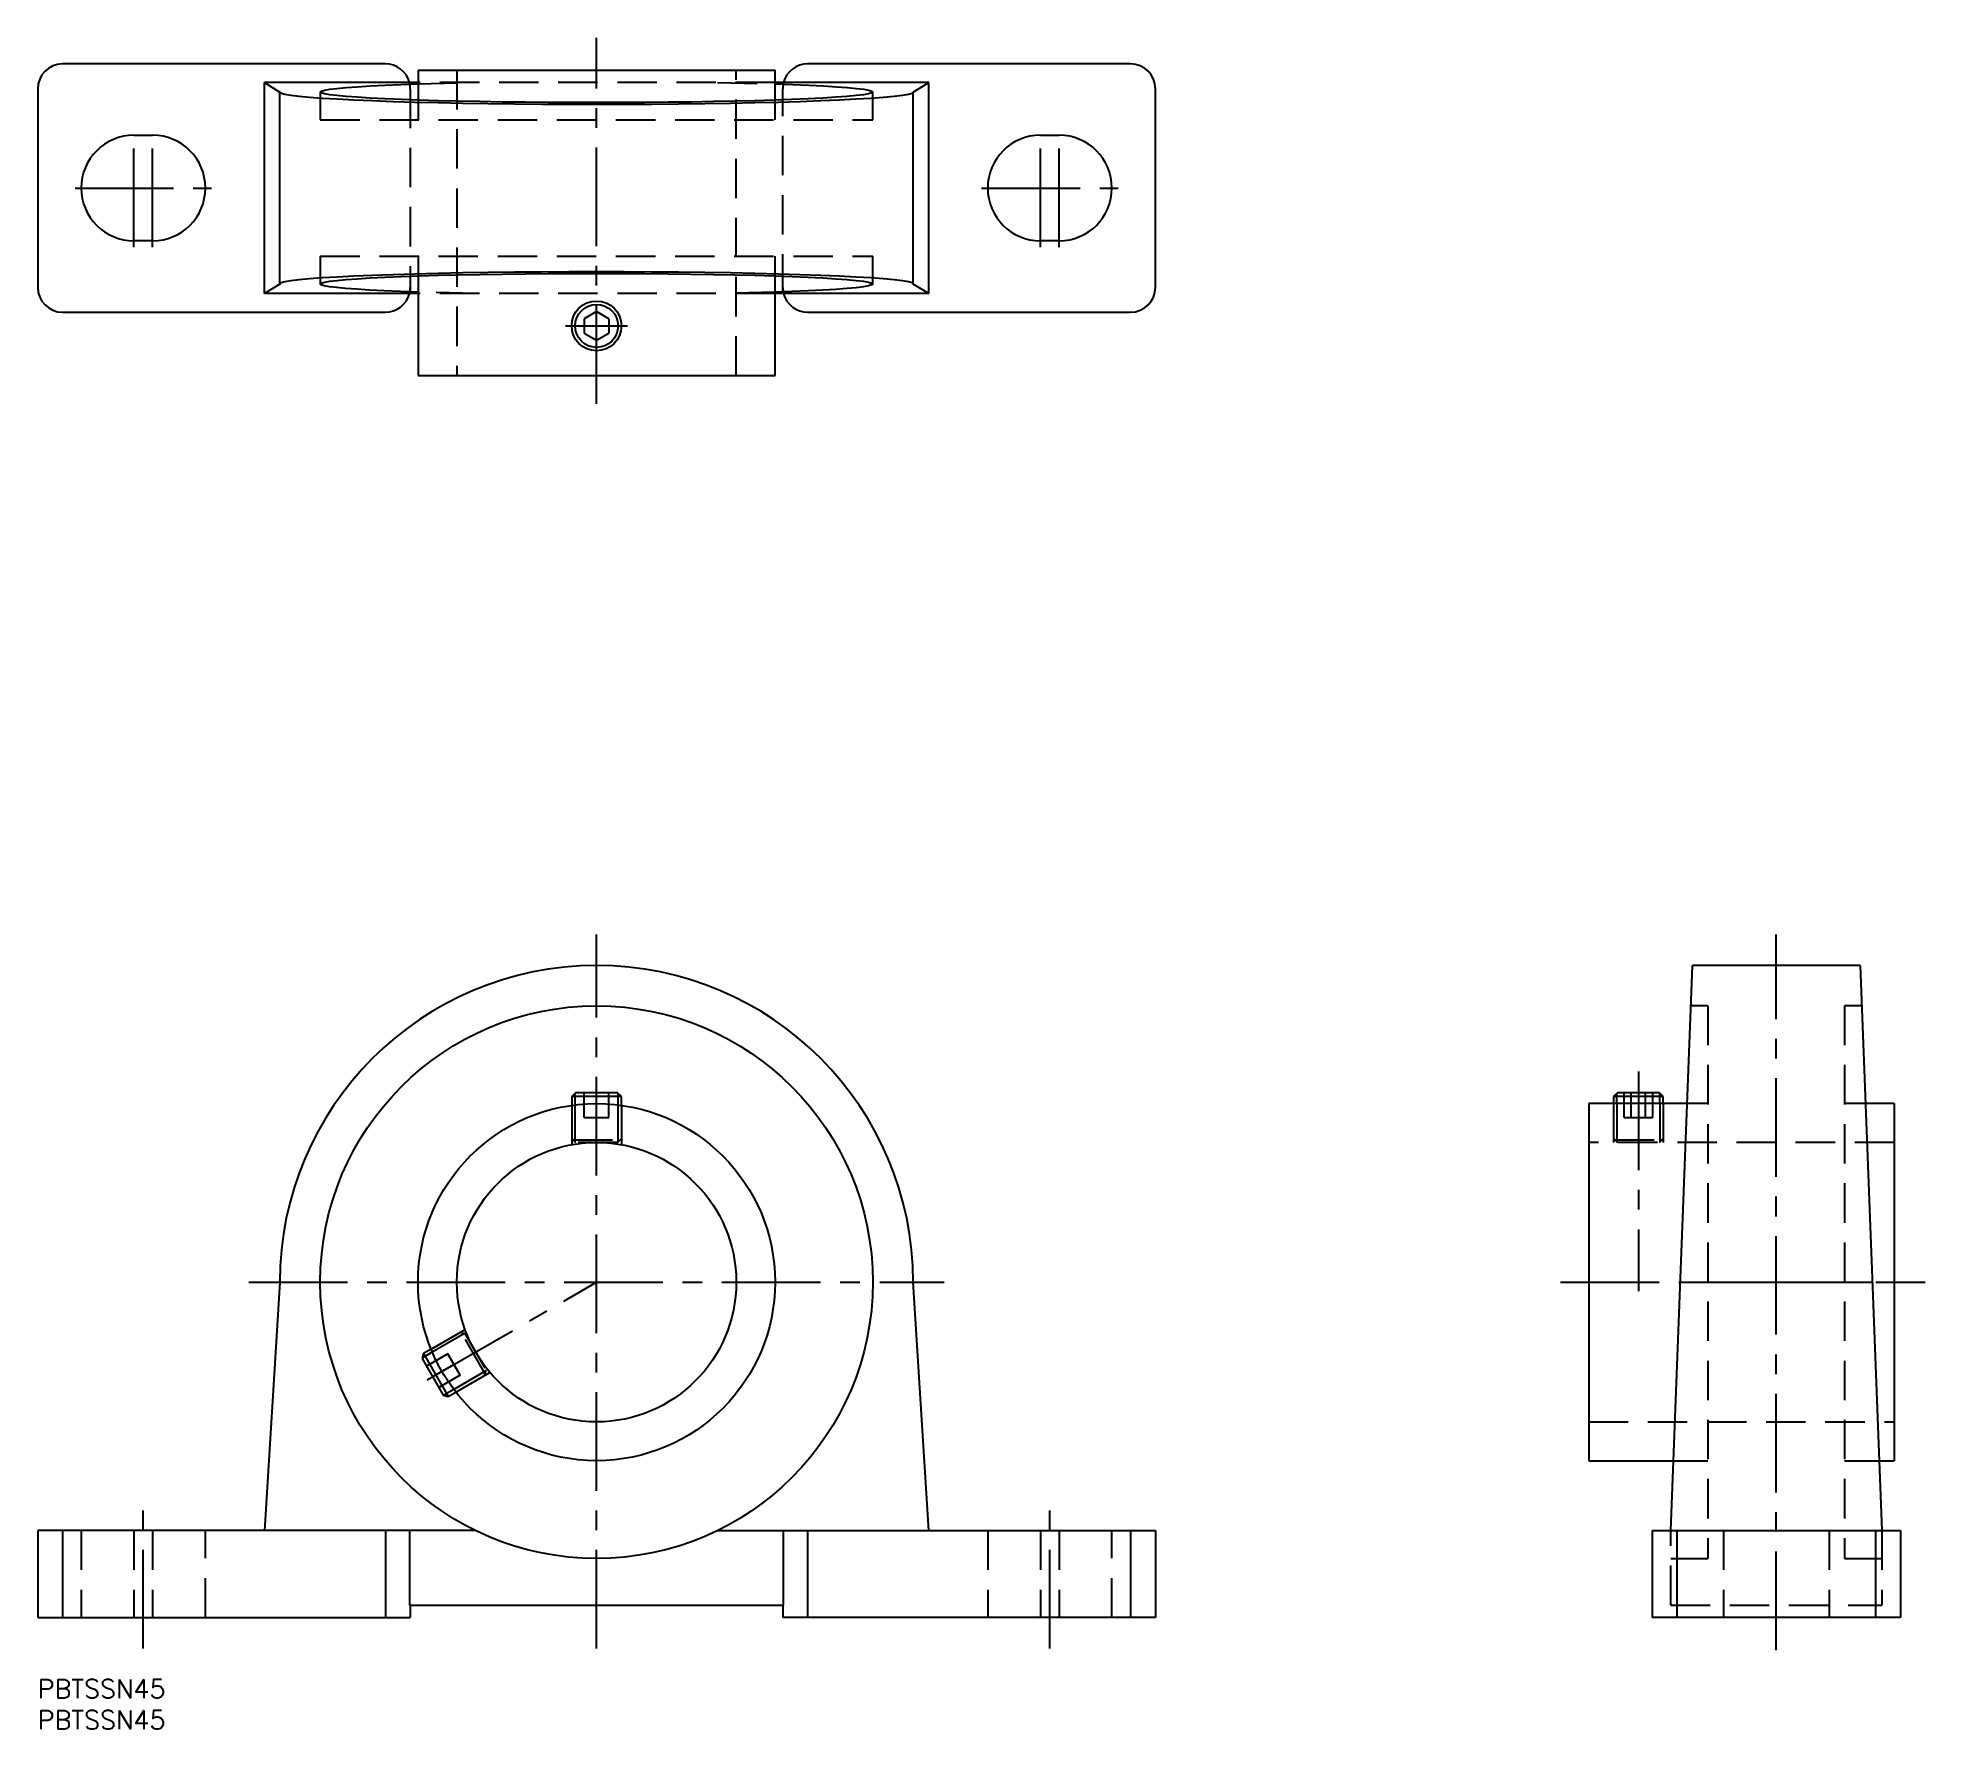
# Model space of a CAD drawing. Extents: x 0 to 304, y -8 to 264.
import ezdxf

# ---------------------------------------------------------------- set-up
doc = ezdxf.new("R2010")
doc.units = 0
doc.header["$LTSCALE"] = 0.5
doc.linetypes.add('CENTER', pattern=[50.8, 31.75, -6.35, 6.35, -6.35])
doc.linetypes.add('DASHED', pattern=[19.05, 12.7, -6.35])
for name, color, linetype in [('MSM_CENTER', 1, 'CENTER'), ('MSM_CONTINUOUS', 7, 'CONTINUOUS'), ('MSM_DASHED', 4, 'DASHED'), ('MSM_NARROW', 5, 'CONTINUOUS'), ('MSM_PART_NUMBER', 7, 'CONTINUOUS')]:
    doc.layers.add(name, color=color, linetype=linetype)
doc.styles.get("Standard").update_dxf_attribs({"font": 'txt.shx', "height": 3, "bigfont": 'bigfont.shx'})

msp = doc.modelspace()

# ---------------------------------------------------------------- linework, layer by layer
at = {"layer": 'MSM_CENTER'}
for p, q in [((90, 205.45), (90, 264.4)), ((15.5, 230.7), (15.5, 249.7)), ((18.5, 230.7), (18.5, 249.7)), ((161.5, 230.7), (161.5, 249.7)), ((164.5, 230.7), (164.5, 249.7)), ((6, 240.2), (28, 240.2)), ((152, 240.2), (174, 240.2)), ((85, 218), (95, 218)), ((90, 5), (90, 120)), ((280, 4.75), (280, 120)), ((257.8, 97.9), (257.8, 62.55)), ((34, 64), (146, 64)), ((62.72, 48.25), (90, 64)), ((245.25, 64), (304, 64)), ((17, 5), (17, 29)), ((163, 5), (163, 29))]:
    msp.add_line(p, q, dxfattribs=at)
at = {"layer": 'MSM_CONTINUOUS'}
for p, q in [((56, 260.2), (4, 260.2)), ((61.25, 259.2), (118.75, 259.2)), ((61.25, 259.2), (61.25, 254.36)), ((118.75, 254.36), (118.75, 259.2)), ((176, 260.2), (124, 260.2)), ((0, 256.2), (0, 224.2)), ((36.5, 223.2), (36.5, 257.2)), ((61.25, 257.2), (36.5, 257.2)), ((36.5, 257.2), (39, 255.66)), ((39, 224.74), (39, 255.66)), ((39, 255.66), (39.19, 255.49)), ((39.19, 255.49), (39.77, 255.32)), ((45.5, 255.66), (45.67, 255.81)), ((45.67, 255.51), (45.5, 255.66)), ((45.67, 255.81), (46.18, 255.96)), ((46.18, 255.36), (45.67, 255.51)), ((46.18, 255.96), (47.02, 256.1)), ((47.02, 255.22), (46.18, 255.36)), ((47.02, 256.1), (48.18, 256.25)), ((48.18, 256.25), (49.67, 256.38)), ((49.67, 256.38), (51.46, 256.52)), ((51.46, 256.52), (53.55, 256.64)), ((53.55, 256.64), (55.91, 256.76)), ((55.91, 256.76), (58.53, 256.87)), ((58.53, 256.87), (61.25, 256.97)), ((143.5, 257.2), (118.75, 257.2)), ((118.75, 256.97), (121.6, 256.87)), ((121.6, 256.87), (124.21, 256.76)), ((124.21, 256.76), (126.56, 256.64)), ((126.56, 256.64), (128.63, 256.51)), ((128.63, 256.51), (130.41, 256.38)), ((130.41, 256.38), (131.88, 256.24)), ((131.88, 256.24), (133.03, 256.1)), ((133.82, 255.36), (132.98, 255.22)), ((133.03, 256.1), (133.86, 255.95)), ((134.33, 255.51), (133.82, 255.36)), ((133.86, 255.95), (134.35, 255.8)), ((134.5, 255.66), (134.33, 255.51)), ((134.35, 255.8), (134.5, 255.66)), ((140.23, 255.32), (140.81, 255.49)), ((140.81, 255.49), (141, 255.66)), ((141, 255.66), (143.5, 257.2)), ((141, 224.74), (141, 255.66)), ((143.5, 223.2), (143.5, 257.2)), ((180, 224.2), (180, 256.2)), ((39.77, 255.32), (40.74, 255.15)), ((40.74, 255.15), (42.08, 254.99)), ((42.08, 254.99), (43.78, 254.83)), ((43.78, 254.83), (45.83, 254.68)), ((45.83, 254.68), (48.22, 254.54)), ((48.18, 255.08), (47.02, 255.22)), ((49.67, 254.94), (48.18, 255.08)), ((48.22, 254.54), (50.93, 254.4)), ((51.46, 254.81), (49.67, 254.94)), ((50.93, 254.4), (53.94, 254.27)), ((53.55, 254.68), (51.46, 254.81)), ((55.91, 254.56), (53.55, 254.68)), ((53.94, 254.27), (57.22, 254.16)), ((58.53, 254.45), (55.91, 254.56)), ((57.22, 254.16), (60.75, 254.05)), ((61.4, 254.35), (58.53, 254.45)), ((60.75, 254.05), (64.5, 253.96)), ((64.48, 254.26), (61.4, 254.35)), ((67.75, 254.18), (64.48, 254.26)), ((64.5, 253.96), (68.45, 253.88)), ((71.19, 254.11), (67.75, 254.18)), ((68.45, 253.88), (72.56, 253.82)), ((74.78, 254.05), (71.19, 254.11)), ((72.56, 253.82), (76.8, 253.77)), ((78.48, 254.01), (74.78, 254.05)), ((76.8, 253.77), (81.14, 253.73)), ((82.27, 253.98), (78.48, 254.01)), ((81.14, 253.73), (85.56, 253.71)), ((86.12, 253.96), (82.27, 253.98)), ((85.56, 253.71), (90, 253.7)), ((90, 253.95), (86.12, 253.96)), ((93.88, 253.96), (90, 253.95)), ((90, 253.7), (94.44, 253.71)), ((97.73, 253.98), (93.88, 253.96)), ((94.44, 253.71), (98.86, 253.73)), ((101.52, 254.01), (97.73, 253.98)), ((98.86, 253.73), (103.2, 253.77)), ((105.22, 254.05), (101.52, 254.01)), ((103.2, 253.77), (107.44, 253.82)), ((108.81, 254.11), (105.22, 254.05)), ((107.44, 253.82), (111.55, 253.88)), ((112.25, 254.18), (108.81, 254.11)), ((111.55, 253.88), (115.5, 253.96)), ((115.52, 254.26), (112.25, 254.18)), ((115.5, 253.96), (119.25, 254.05)), ((118.6, 254.35), (115.52, 254.26)), ((121.47, 254.45), (118.6, 254.35)), ((119.25, 254.05), (122.78, 254.16)), ((124.09, 254.56), (121.47, 254.45)), ((122.78, 254.16), (126.06, 254.27)), ((126.45, 254.68), (124.09, 254.56)), ((126.06, 254.27), (129.07, 254.4)), ((128.54, 254.81), (126.45, 254.68)), ((130.33, 254.94), (128.54, 254.81)), ((129.07, 254.4), (131.78, 254.54)), ((131.82, 255.08), (130.33, 254.94)), ((131.78, 254.54), (134.17, 254.68)), ((132.98, 255.22), (131.82, 255.08)), ((134.17, 254.68), (136.22, 254.83)), ((136.22, 254.83), (137.92, 254.99)), ((137.92, 254.99), (139.26, 255.15)), ((139.26, 255.15), (140.23, 255.32)), ((15.5, 248.7), (18.5, 248.7)), ((161.5, 248.7), (164.5, 248.7)), ((18.5, 231.7), (15.5, 231.7)), ((164.5, 231.7), (161.5, 231.7)), ((39.77, 225.08), (39.19, 224.91)), ((40.74, 225.25), (39.77, 225.08)), ((42.08, 225.41), (40.74, 225.25)), ((43.78, 225.57), (42.08, 225.41)), ((45.83, 225.72), (43.78, 225.57)), ((45.67, 224.89), (46.18, 225.04)), ((48.22, 225.86), (45.83, 225.72)), ((46.18, 225.04), (47.02, 225.18)), ((47.02, 225.18), (48.18, 225.32)), ((48.18, 225.32), (49.67, 225.46)), ((50.93, 226), (48.22, 225.86)), ((49.67, 225.46), (51.46, 225.59)), ((53.94, 226.13), (50.93, 226)), ((51.46, 225.59), (53.55, 225.72)), ((53.55, 225.72), (55.91, 225.84)), ((57.22, 226.24), (53.94, 226.13)), ((55.91, 225.84), (58.53, 225.95)), ((60.75, 226.35), (57.22, 226.24)), ((58.53, 225.95), (61.4, 226.05)), ((64.5, 226.44), (60.75, 226.35)), ((61.25, 226.04), (61.25, 210)), ((61.4, 226.05), (64.48, 226.14)), ((64.48, 226.14), (67.75, 226.22)), ((68.45, 226.52), (64.5, 226.44)), ((67.75, 226.22), (71.19, 226.29)), ((72.56, 226.58), (68.45, 226.52)), ((71.19, 226.29), (74.78, 226.35)), ((76.8, 226.63), (72.56, 226.58)), ((74.78, 226.35), (78.48, 226.39)), ((81.14, 226.67), (76.8, 226.63)), ((78.48, 226.39), (82.27, 226.42)), ((85.56, 226.69), (81.14, 226.67)), ((82.27, 226.42), (86.12, 226.44)), ((90, 226.7), (85.56, 226.69)), ((86.12, 226.44), (90, 226.45)), ((94.44, 226.69), (90, 226.7)), ((90, 226.45), (93.88, 226.44)), ((93.88, 226.44), (97.73, 226.42)), ((98.86, 226.67), (94.44, 226.69)), ((97.73, 226.42), (101.52, 226.39)), ((103.2, 226.63), (98.86, 226.67)), ((101.52, 226.39), (105.22, 226.35)), ((107.44, 226.58), (103.2, 226.63)), ((105.22, 226.35), (108.81, 226.29)), ((111.55, 226.52), (107.44, 226.58)), ((108.81, 226.29), (112.25, 226.22)), ((115.5, 226.44), (111.55, 226.52)), ((112.25, 226.22), (115.52, 226.14)), ((119.25, 226.35), (115.5, 226.44)), ((115.52, 226.14), (118.6, 226.05)), ((118.6, 226.05), (121.47, 225.95)), ((118.75, 210), (118.75, 226.04)), ((122.78, 226.24), (119.25, 226.35)), ((121.47, 225.95), (124.09, 225.84)), ((126.06, 226.13), (122.78, 226.24)), ((124.09, 225.84), (126.45, 225.72)), ((129.07, 226), (126.06, 226.13)), ((126.45, 225.72), (128.54, 225.59)), ((128.54, 225.59), (130.33, 225.46)), ((131.78, 225.86), (129.07, 226)), ((130.33, 225.46), (131.82, 225.32)), ((134.17, 225.72), (131.78, 225.86)), ((131.82, 225.32), (132.98, 225.18)), ((132.98, 225.18), (133.82, 225.04)), ((133.82, 225.04), (134.33, 224.89)), ((136.22, 225.57), (134.17, 225.72)), ((137.92, 225.41), (136.22, 225.57)), ((139.26, 225.25), (137.92, 225.41)), ((140.23, 225.08), (139.26, 225.25)), ((140.81, 224.91), (140.23, 225.08)), ((39, 224.74), (36.5, 223.2)), ((61.25, 223.2), (36.5, 223.2)), ((39.19, 224.91), (39, 224.74)), ((45.5, 224.74), (45.67, 224.89)), ((45.65, 224.6), (45.5, 224.74)), ((46.14, 224.45), (45.65, 224.6)), ((46.97, 224.3), (46.14, 224.45)), ((48.12, 224.16), (46.97, 224.3)), ((49.59, 224.02), (48.12, 224.16)), ((51.37, 223.89), (49.59, 224.02)), ((53.44, 223.76), (51.37, 223.89)), ((55.79, 223.64), (53.44, 223.76)), ((58.4, 223.53), (55.79, 223.64)), ((61.25, 223.43), (58.4, 223.53)), ((121.47, 223.53), (118.75, 223.43)), ((143.5, 223.2), (118.75, 223.2)), ((124.09, 223.64), (121.47, 223.53)), ((126.45, 223.76), (124.09, 223.64)), ((128.54, 223.88), (126.45, 223.76)), ((130.33, 224.02), (128.54, 223.88)), ((131.82, 224.15), (130.33, 224.02)), ((132.98, 224.3), (131.82, 224.15)), ((133.82, 224.44), (132.98, 224.3)), ((134.33, 224.59), (133.82, 224.44)), ((134.33, 224.89), (134.5, 224.74)), ((134.5, 224.74), (134.33, 224.59)), ((141, 224.74), (140.81, 224.91)), ((143.5, 223.2), (141, 224.74)), ((4, 220.2), (56, 220.2)), ((90, 220.31), (88, 219.15)), ((88, 219.15), (88, 216.85)), ((92, 219.15), (90, 220.31)), ((92, 219.15), (92, 216.85)), ((124, 220.2), (176, 220.2)), ((88, 216.85), (90, 215.69)), ((90, 215.69), (92, 216.85)), ((61.25, 210), (118.75, 210)), ((263, 24), (266.5, 115)), ((293.5, 115), (266.5, 115)), ((293.5, 115), (297, 24)), ((86.61, 94.5), (86, 93.89)), ((93.39, 94.5), (86.61, 94.5)), ((94, 93.89), (93.39, 94.5)), ((254.41, 94.5), (253.8, 93.89)), ((261.19, 94.5), (254.41, 94.5)), ((261.8, 93.89), (261.19, 94.5)), ((86, 93.89), (86, 92.47)), ((94, 93.89), (86, 93.89)), ((94, 92.47), (94, 93.89)), ((265.64, 92.75), (249.8, 92.75)), ((249.8, 92.75), (249.8, 35.25)), ((253.8, 93.89), (253.8, 92.75)), ((261.8, 93.89), (253.8, 93.89)), ((261.8, 92.75), (261.8, 93.89)), ((299, 92.75), (294.36, 92.75)), ((299, 92.75), (299, 35.25)), ((39, 64), (36.5, 24)), ((143.5, 24), (141, 64)), ((264.54, 64), (295.46, 64)), ((62.12, 52.52), (61.89, 51.68)), ((61.89, 51.68), (65.28, 45.82)), ((63.34, 53.23), (62.12, 52.52)), ((62.12, 52.52), (66.12, 45.59)), ((65.28, 45.82), (66.12, 45.59)), ((66.12, 45.59), (67.34, 46.3)), ((249.8, 35.25), (263.43, 35.25)), ((296.57, 35.25), (299, 35.25)), ((70.5, 24), (0, 24)), ((0, 24), (0, 10)), ((59.87, 24), (59.87, 12)), ((109.5, 24), (180, 24)), ((120.13, 12), (120.13, 24)), ((180, 24), (180, 10)), ((260, 24), (300, 24)), ((260, 24), (260, 10)), ((300, 24), (300, 10)), ((0, 10), (60, 10)), ((59.87, 12), (120.13, 12)), ((60, 12), (60, 10)), ((120, 12), (120, 10)), ((180, 10), (120, 10)), ((300, 10), (260, 10))]:
    msp.add_line(p, q, dxfattribs=at)
for centre, radius in [((90, 218), 4), ((90, 64), 44.5), ((90, 64), 28.75), ((90, 64), 22.5)]:
    msp.add_circle(centre, radius, dxfattribs=at)
for centre, radius, start, end in [((4, 256.2), 4, 90, 180), ((56, 256.2), 4, 14.4775, 90), ((124, 256.2), 4, 90, 165.5225), ((176, 256.2), 4, 0, 90), ((15.5, 240.2), 8.5, 90, 270), ((18.5, 240.2), 8.5, 270, 90), ((161.5, 240.2), 8.5, 90, 270), ((164.5, 240.2), 8.5, 270, 90), ((4, 224.2), 4, 180, 270), ((56, 224.2), 4, 270, 345.5225), ((124, 224.2), 4, 194.4775, 270), ((176, 224.2), 4, 270, 0), ((90, 64), 51, 0, 180)]:
    msp.add_arc(centre, radius, start, end, dxfattribs=at)
at = {"layer": 'MSM_DASHED'}
for p, q in [((67.5, 259.2), (67.5, 210)), ((112.5, 210), (112.5, 259.2)), ((45.5, 255.66), (45.5, 251.2)), ((60, 256.2), (60, 223.2)), ((61.25, 256.97), (70.5, 257.2)), ((118.75, 257.2), (61.25, 257.2)), ((109.5, 257.2), (118.75, 256.97)), ((120, 223.2), (120, 256.2)), ((134.5, 251.2), (134.5, 255.66)), ((61.25, 254.36), (61.25, 251.2)), ((118.75, 251.2), (118.75, 254.36)), ((45.5, 251.2), (134.5, 251.2)), ((45.5, 229.2), (134.5, 229.2)), ((45.5, 229.2), (45.5, 224.74)), ((61.25, 229.2), (61.25, 226.04)), ((118.75, 226.04), (118.75, 229.2)), ((134.5, 224.74), (134.5, 229.2)), ((70.5, 223.2), (61.25, 223.43)), ((118.75, 223.2), (61.25, 223.2)), ((118.75, 223.43), (109.5, 223.2)), ((269, 108.5), (266.25, 108.5)), ((269, 108.5), (269, 19.5)), ((293.75, 108.5), (291, 108.5)), ((291, 108.5), (291, 19.5)), ((88, 90.5), (88, 94.5)), ((90, 90.5), (90, 94.5)), ((92, 90.5), (92, 94.5)), ((255.49, 90.5), (255.49, 94.5)), ((256.65, 90.5), (256.65, 94.5)), ((257.8, 94.5), (257.8, 90.5)), ((258.95, 90.5), (258.95, 94.5)), ((260.11, 90.5), (260.11, 94.5)), ((86, 92.47), (86, 86.14)), ((86.54, 86.57), (86.54, 92.54)), ((93.46, 86.57), (93.46, 92.54)), ((94, 92.47), (94, 86.14)), ((253.8, 92.75), (253.8, 86.5)), ((254.34, 92.75), (254.34, 86.57)), ((257.8, 93), (257.8, 86.5)), ((261.26, 92.75), (261.26, 86.57)), ((261.8, 92.75), (261.8, 86.5)), ((269, 92.75), (265.64, 92.75)), ((294.36, 92.75), (291, 92.75)), ((88, 90.5), (92, 90.5)), ((255.49, 90.5), (260.11, 90.5)), ((86, 87.11), (86.61, 86.5)), ((86.2, 86.91), (93.8, 86.91)), ((93.39, 86.5), (86.61, 86.5)), ((93.39, 86.5), (94, 87.11)), ((299, 86.5), (249.8, 86.5)), ((253.8, 87.11), (254.41, 86.5)), ((254, 86.91), (261.6, 86.91)), ((261.19, 86.5), (261.8, 87.11)), ((63.34, 53.23), (68.82, 56.39)), ((68.72, 55.71), (63.55, 52.72)), ((68.82, 55.68), (67.98, 55.91)), ((72.06, 49.25), (68.26, 55.83)), ((68.82, 55.68), (72.21, 49.82)), ((66.05, 52.48), (62.59, 50.48)), ((68.05, 49.02), (66.05, 52.48)), ((67.05, 50.75), (63.59, 48.75)), ((68.05, 49.02), (64.59, 47.02)), ((72.18, 49.72), (67.01, 46.73)), ((67.34, 46.3), (72.82, 49.47)), ((71.98, 48.98), (72.21, 49.82)), ((249.8, 41.5), (299, 41.5)), ((263.43, 35.25), (269, 35.25)), ((291, 35.25), (296.57, 35.25)), ((7, 24), (7, 10)), ((15.5, 24), (15.5, 10)), ((18.5, 24), (18.5, 10)), ((27, 10), (27, 24)), ((153, 24), (153, 10)), ((161.5, 24), (161.5, 10)), ((164.5, 24), (164.5, 10)), ((173, 10), (173, 24)), ((263, 12), (263, 24)), ((271.5, 24), (271.5, 10)), ((288.5, 24), (288.5, 10)), ((297, 24), (297, 12)), ((263, 19.5), (269, 19.5)), ((291, 19.5), (297, 19.5)), ((263, 12), (297, 12))]:
    msp.add_line(p, q, dxfattribs=at)
for centre, start, end in [((56, 256.2), 0, 14.4775), ((124, 256.2), 165.5225, 180), ((56, 224.2), 345.5225, 360), ((124, 224.2), 180, 194.4775)]:
    msp.add_arc(centre, 4, start, end, dxfattribs=at)
at = {"layer": 'MSM_NARROW'}
for p, q in [((86.54, 92.54), (86.54, 94.43)), ((93.46, 92.54), (93.46, 94.43)), ((254.34, 92.75), (254.34, 94.43)), ((261.26, 92.75), (261.26, 94.43)), ((63.55, 52.72), (61.92, 51.78)), ((67.01, 46.73), (65.38, 45.79)), ((4, 24), (4, 10)), ((56, 24), (56, 10)), ((124, 24), (124, 10)), ((176, 24), (176, 10)), ((264, 24), (264, 10)), ((296, 24), (296, 10))]:
    msp.add_line(p, q, dxfattribs=at)
msp.add_circle((90, 218), 3.46, dxfattribs=at)

# ---------------------------------------------------------------- texts
at = {"layer": 'MSM_PART_NUMBER'}
for p in [(0, -3), (0, -8)]:
    msp.add_text('PBTSSN45', height=3, dxfattribs=at).set_placement(p)

doc.saveas('drawing.dxf')
